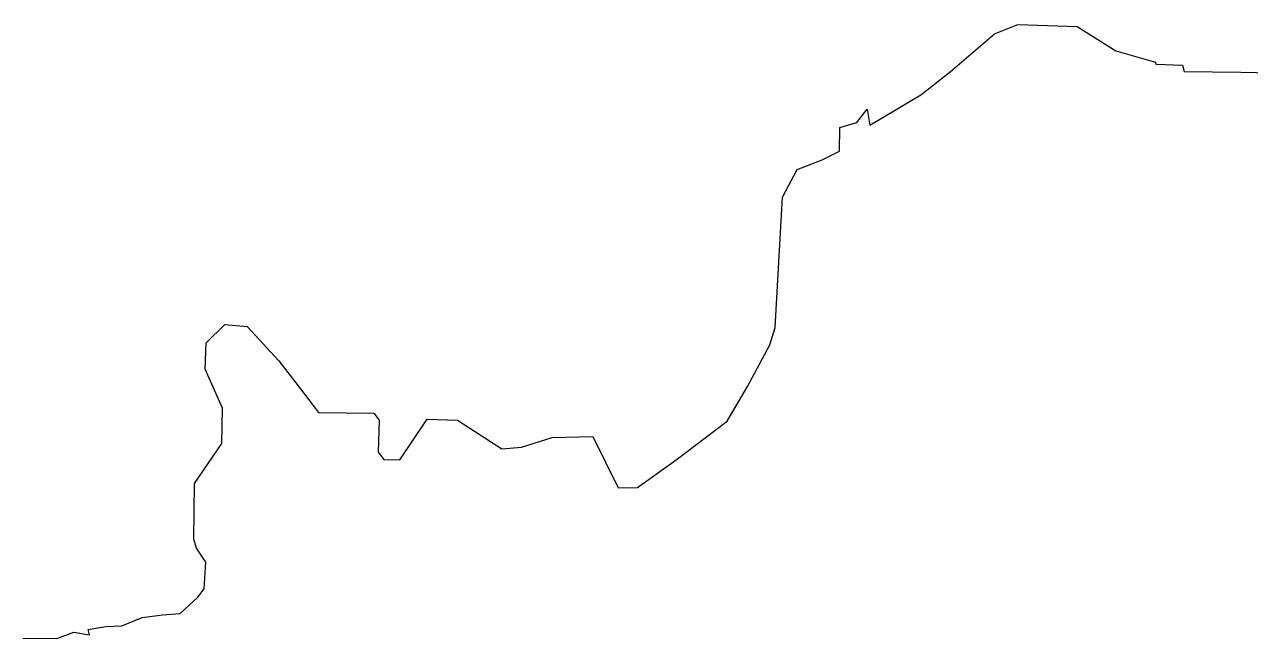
# Model space of a CAD drawing. Header units: metres. Extents: x 286514 to 315744, y 2051737 to 2084751.
# Drawn here: x 293822 to 301129, y 2081091 to 2084751 of the extents above; entities that cross this region are included whole.
import ezdxf

# ---------------------------------------------------------------- set-up
doc = ezdxf.new("R2010")
doc.units = ezdxf.units.M
doc.header["$MEASUREMENT"] = 0
doc.layers.add('TALUKA BOUNDRY', color=150, linetype='Continuous')

msp = doc.modelspace()

# ---------------------------------------------------------------- linework, layer by layer
at = {"layer": 'TALUKA BOUNDRY'}
msp.add_polyline3d([(293811.5, 2081093.3, 0), (294014.5, 2081091, 0), (294116.5, 2081128.4, 0), (294209.4, 2081112.6, 0), (294201.3, 2081145.2, 0), (294305.8, 2081161.8, 0), (294401.7, 2081166.7, 0), (294523.5, 2081215.7, 0), (294645, 2081232.2, 0), (294749.4, 2081239.9, 0), (294854.8, 2081336.5, 0), (294892, 2081386.4, 0), (294902.2, 2081546.2, 0), (294846.7, 2081629.7, 0), (294830.4, 2081683.2, 0), (294834, 2082014.8, 0), (294997.4, 2082252.9, 0), (295002.5, 2082464.6, 0), (294897.9, 2082696.7, 0), (294905.2, 2082853.6, 0), (295016.4, 2082961.9, 0), (295148.8, 2082951.6, 0), (295338.3, 2082745.2, 0), (295457.9, 2082589.9, 0), (295574.6, 2082437.6, 0), (295904.5, 2082434, 0), (295935.1, 2082392.2, 0), (295930.2, 2082202.7, 0), (295963.5, 2082157.9, 0), (296059.4, 2082156.9, 0), (296222.7, 2082397.9, 0), (296403.2, 2082393, 0), (296666.3, 2082221.3, 0), (296784.9, 2082231.9, 0), (296966, 2082289.2, 0), (297208.5, 2082295.4, 0), (297360.3, 2081988.8, 0), (297475.9, 2081990.5, 0), (297706.2, 2082156.8, 0), (298010.4, 2082387.4, 0), (298131, 2082593.4, 0), (298263.4, 2082840.7, 0), (298295.5, 2082945.5, 0), (298340.6, 2083722.3, 0), (298426.9, 2083887.2, 0), (298577, 2083944.8, 0), (298679.1, 2083997, 0), (298680.6, 2084136.2, 0), (298782.4, 2084167.7, 0), (298845.3, 2084246.9, 0), (298861.2, 2084152, 0), (299164.8, 2084330.9, 0), (299338.2, 2084468.2, 0), (299602.9, 2084696.3, 0), (299741.6, 2084751.1, 0), (300096.7, 2084738.4, 0), (300326.4, 2084593.8, 0), (300562.5, 2084526.1, 0), (300565.2, 2084514.3, 0), (300723, 2084509.6, 0), (300733.9, 2084471, 0), (301072.2, 2084467.4, 0), (301540.1, 2084456.5, 0)], dxfattribs=at)

doc.saveas('drawing.dxf')
